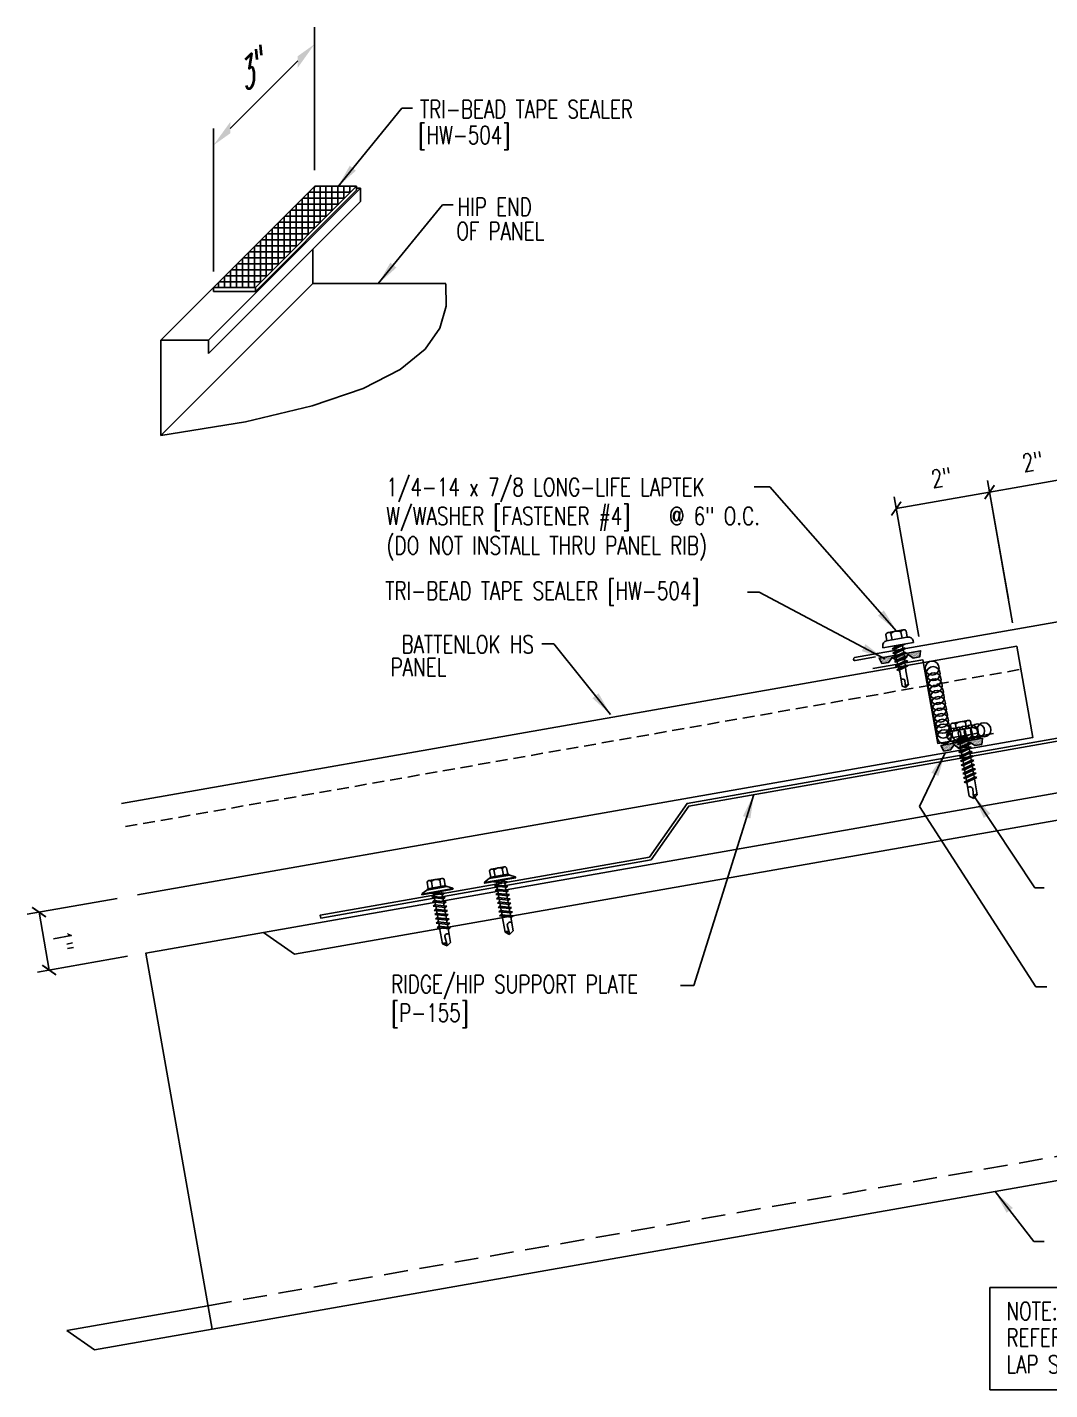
# Model space of a CAD drawing. Header units: inches. Extents: x -0.2 to 45.4, y 9.7 to 38.2.
# Drawn here: x -0.22 to 21.2, y 9.67 to 38.21 of the extents above; entities that cross this region are included whole.
import ezdxf
from ezdxf.enums import TextEntityAlignment as Align

# ---------------------------------------------------------------- set-up
doc = ezdxf.new("R2010")
doc.units = ezdxf.units.IN
doc.header["$MEASUREMENT"] = 0
doc.linetypes.add('HIDDEN', pattern=[0.375, 0.25, -0.125])
doc.linetypes.add('HIDDEN2', pattern=[0.1875, 0.125, -0.0625])
for name, color, linetype in [('CLO', 3, 'Continuous'), ('DIM', 2, 'Continuous'), ('FASTENER', 9, 'Continuous'), ('PANEL', 11, 'Continuous'), ('PURLIN', 1, 'Continuous'), ('SEALANT', 8, 'Continuous'), ('STLA', 12, 'Continuous'), ('TAPE', 8, 'Continuous'), ('TEXT', 2, 'Continuous'), ('TEXT1', 7, 'Continuous'), ('TRIM', 6, 'Continuous')]:
    doc.layers.add(name, color=color, linetype=linetype)
doc.styles.add('ROMANS', font='ROMANS.SHX', dxfattribs={"width": 0.75, "height": 0.5})
doc.styles.add('TEXT', font='SIMPLEX', dxfattribs={"width": 0.75, "height": 6})
doc.styles.add('TEXT1', font='ROMANS.shx', dxfattribs={"width": 0.75, "height": 0.375})
doc.dimstyles.new('DETAIL', dxfattribs={"dimscale": 4, "dimtxt": 0.375, "dimasz": 0.0625, "dimexe": 0.0625, "dimexo": 0.125, "dimgap": 0.0625, "dimtad": 1, "dimdec": 4, "dimzin": 3, "dimdsep": 46, "dimlunit": 4, "dimtxsty": 'TEXT1', "dimblk": 'ARCHTICK', "dimcen": 0.0625, "dimclrd": 7, "dimclre": 7, "dimclrt": 2, "dimadec": 0, "dimazin": 0, "dimtfac": 0.59375, "dimtdec": 4, "dimtmove": 0, "dimatfit": 3, "dimfxl": 0, "dimfrac": 2, "dimtolj": 1, "dimtzin": 3, "dimarcsym": 0})
doc.dimstyles.new('DETAIL$7', dxfattribs={"dimscale": 4, "dimtxt": 6, "dimasz": 0.125, "dimexe": 0.0625, "dimexo": 0.125, "dimgap": 0.0625, "dimtad": 1, "dimdec": 5, "dimzin": 3, "dimdsep": 46, "dimlunit": 4, "dimtxsty": 'TEXT', "dimblk": 'ARCHTICK', "dimcen": 0.0625, "dimclrd": 7, "dimclre": 7, "dimclrt": 2, "dimadec": 0, "dimazin": 0, "dimtfac": 0.666667, "dimtdec": 5, "dimtmove": 0, "dimatfit": 3, "dimfxl": 0, "dimfrac": 2, "dimtolj": 1, "dimtzin": 3, "dimarcsym": 0})

# ---------------------------------------------------------------- blocks, each defined once
blk = doc.blocks.new('*X4')
at = {"color": 0}
for p, q in [((-0.434, 0.135), (-0.434, 0.135)), ((-0.434, 0.123), (-0.434, 0.123)), ((-0.422, 0.141), (-0.422, 0.141)), ((-0.422, 0.129), (-0.422, 0.129)), ((-0.422, 0.117), (-0.422, 0.117)), ((-0.422, 0.105), (-0.422, 0.105)), ((-0.422, 0.094), (-0.422, 0.094)), ((-0.422, 0.082), (-0.422, 0.082)), ((-0.41, 0.135), (-0.41, 0.135)), ((-0.41, 0.123), (-0.41, 0.123)), ((-0.41, 0.111), (-0.41, 0.111)), ((-0.41, 0.1), (-0.41, 0.1)), ((-0.41, 0.088), (-0.41, 0.088)), ((-0.41, 0.076), (-0.41, 0.076)), ((-0.41, 0.064), (-0.41, 0.064)), ((-0.41, 0.053), (-0.41, 0.053)), ((-0.41, 0.041), (-0.41, 0.041)), ((-0.398, 0.141), (-0.398, 0.141)), ((-0.398, 0.129), (-0.398, 0.129)), ((-0.398, 0.117), (-0.398, 0.117)), ((-0.398, 0.105), (-0.398, 0.105)), ((-0.398, 0.094), (-0.398, 0.094)), ((-0.398, 0.082), (-0.398, 0.082)), ((-0.398, 0.07), (-0.398, 0.07)), ((-0.398, 0.059), (-0.398, 0.059)), ((-0.398, 0.047), (-0.398, 0.047)), ((-0.398, 0.035), (-0.398, 0.035)), ((-0.398, 0.023), (-0.398, 0.023)), ((-0.387, 0.135), (-0.387, 0.135)), ((-0.387, 0.123), (-0.387, 0.123)), ((-0.387, 0.111), (-0.387, 0.111)), ((-0.387, 0.1), (-0.387, 0.1)), ((-0.387, 0.088), (-0.387, 0.088)), ((-0.387, 0.076), (-0.387, 0.076)), ((-0.387, 0.064), (-0.387, 0.064)), ((-0.387, 0.053), (-0.387, 0.053)), ((-0.387, 0.041), (-0.387, 0.041)), ((-0.387, 0.029), (-0.387, 0.029)), ((-0.375, 0.141), (-0.375, 0.141)), ((-0.375, 0.129), (-0.375, 0.129)), ((-0.375, 0.117), (-0.375, 0.117)), ((-0.375, 0.105), (-0.375, 0.105)), ((-0.375, 0.094), (-0.375, 0.094)), ((-0.375, 0.082), (-0.375, 0.082)), ((-0.375, 0.07), (-0.375, 0.07)), ((-0.375, 0.059), (-0.375, 0.059)), ((-0.375, 0.047), (-0.375, 0.047)), ((-0.375, 0.035), (-0.375, 0.035)), ((-0.375, 0.023), (-0.375, 0.023)), ((-0.363, 0.135), (-0.363, 0.135)), ((-0.363, 0.123), (-0.363, 0.123)), ((-0.363, 0.111), (-0.363, 0.111)), ((-0.363, 0.1), (-0.363, 0.1)), ((-0.363, 0.088), (-0.363, 0.088)), ((-0.363, 0.076), (-0.363, 0.076)), ((-0.363, 0.064), (-0.363, 0.064)), ((-0.363, 0.053), (-0.363, 0.053)), ((-0.363, 0.041), (-0.363, 0.041)), ((-0.363, 0.029), (-0.363, 0.029)), ((-0.352, 0.141), (-0.352, 0.141)), ((-0.352, 0.129), (-0.352, 0.129)), ((-0.352, 0.117), (-0.352, 0.117)), ((-0.352, 0.105), (-0.352, 0.105)), ((-0.352, 0.094), (-0.352, 0.094)), ((-0.352, 0.082), (-0.352, 0.082)), ((-0.352, 0.07), (-0.352, 0.07)), ((-0.352, 0.059), (-0.352, 0.059)), ((-0.352, 0.047), (-0.352, 0.047)), ((-0.352, 0.035), (-0.352, 0.035)), ((-0.352, 0.023), (-0.352, 0.023)), ((-0.34, 0.135), (-0.34, 0.135)), ((-0.34, 0.123), (-0.34, 0.123)), ((-0.34, 0.111), (-0.34, 0.111)), ((-0.34, 0.1), (-0.34, 0.1)), ((-0.34, 0.088), (-0.34, 0.088)), ((-0.34, 0.076), (-0.34, 0.076)), ((-0.34, 0.064), (-0.34, 0.064)), ((-0.34, 0.053), (-0.34, 0.053)), ((-0.34, 0.041), (-0.34, 0.041)), ((-0.34, 0.029), (-0.34, 0.029)), ((-0.328, 0.141), (-0.328, 0.141)), ((-0.328, 0.129), (-0.328, 0.129)), ((-0.328, 0.117), (-0.328, 0.117)), ((-0.328, 0.105), (-0.328, 0.105)), ((-0.328, 0.094), (-0.328, 0.094)), ((-0.328, 0.082), (-0.328, 0.082)), ((-0.328, 0.07), (-0.328, 0.07)), ((-0.328, 0.059), (-0.328, 0.059)), ((-0.328, 0.047), (-0.328, 0.047)), ((-0.328, 0.035), (-0.328, 0.035)), ((-0.328, 0.023), (-0.328, 0.023)), ((-0.316, 0.135), (-0.316, 0.135)), ((-0.316, 0.123), (-0.316, 0.123)), ((-0.316, 0.111), (-0.316, 0.111)), ((-0.316, 0.1), (-0.316, 0.1)), ((-0.316, 0.088), (-0.316, 0.088)), ((-0.316, 0.076), (-0.316, 0.076)), ((-0.316, 0.064), (-0.316, 0.064)), ((-0.316, 0.053), (-0.316, 0.053)), ((-0.316, 0.041), (-0.316, 0.041)), ((-0.316, 0.029), (-0.316, 0.029)), ((-0.305, 0.141), (-0.305, 0.141)), ((-0.305, 0.129), (-0.305, 0.129)), ((-0.305, 0.117), (-0.305, 0.117)), ((-0.305, 0.105), (-0.305, 0.105)), ((-0.305, 0.094), (-0.305, 0.094)), ((-0.305, 0.082), (-0.305, 0.082)), ((-0.305, 0.07), (-0.305, 0.07)), ((-0.305, 0.059), (-0.305, 0.059)), ((-0.305, 0.047), (-0.305, 0.047)), ((-0.305, 0.035), (-0.305, 0.035)), ((-0.305, 0.023), (-0.305, 0.023)), ((-0.293, 0.135), (-0.293, 0.135)), ((-0.293, 0.123), (-0.293, 0.123)), ((-0.293, 0.111), (-0.293, 0.111)), ((-0.293, 0.1), (-0.293, 0.1)), ((-0.293, 0.088), (-0.293, 0.088)), ((-0.293, 0.076), (-0.293, 0.076)), ((-0.293, 0.064), (-0.293, 0.064)), ((-0.293, 0.053), (-0.293, 0.053)), ((-0.293, 0.041), (-0.293, 0.041)), ((-0.293, 0.029), (-0.293, 0.029)), ((-0.281, 0.141), (-0.281, 0.141)), ((-0.281, 0.129), (-0.281, 0.129)), ((-0.281, 0.117), (-0.281, 0.117)), ((-0.281, 0.105), (-0.281, 0.105)), ((-0.281, 0.094), (-0.281, 0.094)), ((-0.281, 0.082), (-0.281, 0.082)), ((-0.281, 0.07), (-0.281, 0.07)), ((-0.281, 0.059), (-0.281, 0.059)), ((-0.281, 0.047), (-0.281, 0.047)), ((-0.281, 0.035), (-0.281, 0.035)), ((-0.281, 0.023), (-0.281, 0.023)), ((-0.27, 0.135), (-0.27, 0.135)), ((-0.27, 0.123), (-0.27, 0.123)), ((-0.27, 0.111), (-0.27, 0.111)), ((-0.27, 0.1), (-0.27, 0.1)), ((-0.27, 0.088), (-0.27, 0.088)), ((-0.27, 0.076), (-0.27, 0.076)), ((-0.27, 0.064), (-0.27, 0.064)), ((-0.27, 0.053), (-0.27, 0.053)), ((-0.27, 0.041), (-0.27, 0.041)), ((-0.27, 0.029), (-0.27, 0.029)), ((-0.258, 0.141), (-0.258, 0.141)), ((-0.258, 0.129), (-0.258, 0.129)), ((-0.258, 0.117), (-0.258, 0.117)), ((-0.258, 0.105), (-0.258, 0.105)), ((-0.258, 0.094), (-0.258, 0.094)), ((-0.258, 0.082), (-0.258, 0.082)), ((-0.258, 0.07), (-0.258, 0.07)), ((-0.258, 0.059), (-0.258, 0.059)), ((-0.258, 0.047), (-0.258, 0.047)), ((-0.258, 0.035), (-0.258, 0.035)), ((-0.258, 0.023), (-0.258, 0.023)), ((-0.246, 0.135), (-0.246, 0.135)), ((-0.246, 0.123), (-0.246, 0.123)), ((-0.246, 0.111), (-0.246, 0.111)), ((-0.246, 0.1), (-0.246, 0.1)), ((-0.246, 0.088), (-0.246, 0.088)), ((-0.246, 0.076), (-0.246, 0.076)), ((-0.246, 0.064), (-0.246, 0.064)), ((-0.246, 0.053), (-0.246, 0.053)), ((-0.246, 0.041), (-0.246, 0.041)), ((-0.234, 0.141), (-0.234, 0.141)), ((-0.234, 0.129), (-0.234, 0.129)), ((-0.234, 0.117), (-0.234, 0.117)), ((-0.234, 0.105), (-0.234, 0.105)), ((-0.234, 0.094), (-0.234, 0.094)), ((-0.234, 0.082), (-0.234, 0.082)), ((-0.234, 0.07), (-0.234, 0.07)), ((-0.234, 0.059), (-0.234, 0.059)), ((-0.234, 0.047), (-0.234, 0.047)), ((-0.223, 0.135), (-0.223, 0.135)), ((-0.223, 0.123), (-0.223, 0.123)), ((-0.223, 0.111), (-0.223, 0.111)), ((-0.223, 0.1), (-0.223, 0.1)), ((-0.223, 0.088), (-0.223, 0.088)), ((-0.223, 0.076), (-0.223, 0.076)), ((-0.223, 0.064), (-0.223, 0.064)), ((-0.211, 0.141), (-0.211, 0.141)), ((-0.211, 0.129), (-0.211, 0.129)), ((-0.211, 0.117), (-0.211, 0.117)), ((-0.211, 0.105), (-0.211, 0.105)), ((-0.211, 0.094), (-0.211, 0.094)), ((-0.211, 0.082), (-0.211, 0.082)), ((-0.211, 0.07), (-0.211, 0.07)), ((-0.199, 0.135), (-0.199, 0.135)), ((-0.199, 0.123), (-0.199, 0.123)), ((-0.199, 0.111), (-0.199, 0.111)), ((-0.199, 0.1), (-0.199, 0.1)), ((-0.199, 0.088), (-0.199, 0.088)), ((-0.188, 0.141), (-0.188, 0.141)), ((-0.188, 0.129), (-0.188, 0.129)), ((-0.188, 0.117), (-0.188, 0.117)), ((-0.188, 0.105), (-0.188, 0.105)), ((-0.188, 0.094), (-0.188, 0.094)), ((-0.176, 0.135), (-0.176, 0.135)), ((-0.176, 0.123), (-0.176, 0.123)), ((-0.176, 0.111), (-0.176, 0.111)), ((-0.164, 0.141), (-0.164, 0.141)), ((-0.164, 0.129), (-0.164, 0.129)), ((-0.164, 0.117), (-0.164, 0.117)), ((-0.164, 0.105), (-0.164, 0.105)), ((-0.152, 0.135), (-0.152, 0.135)), ((-0.152, 0.123), (-0.152, 0.123)), ((-0.152, 0.111), (-0.152, 0.111)), ((-0.152, 0.1), (-0.152, 0.1)), ((-0.141, 0.141), (-0.141, 0.141)), ((-0.141, 0.129), (-0.141, 0.129)), ((-0.141, 0.117), (-0.141, 0.117)), ((-0.141, 0.105), (-0.141, 0.105)), ((-0.141, 0.094), (-0.141, 0.094)), ((-0.141, 0.082), (-0.141, 0.082)), ((-0.129, 0.135), (-0.129, 0.135)), ((-0.129, 0.123), (-0.129, 0.123)), ((-0.129, 0.111), (-0.129, 0.111)), ((-0.129, 0.1), (-0.129, 0.1)), ((-0.129, 0.088), (-0.129, 0.088)), ((-0.129, 0.076), (-0.129, 0.076)), ((-0.117, 0.141), (-0.117, 0.141)), ((-0.117, 0.129), (-0.117, 0.129)), ((-0.117, 0.117), (-0.117, 0.117)), ((-0.117, 0.105), (-0.117, 0.105)), ((-0.117, 0.094), (-0.117, 0.094)), ((-0.117, 0.082), (-0.117, 0.082)), ((-0.117, 0.07), (-0.117, 0.07)), ((-0.117, 0.059), (-0.117, 0.059)), ((-0.105, 0.135), (-0.105, 0.135)), ((-0.105, 0.123), (-0.105, 0.123)), ((-0.105, 0.111), (-0.105, 0.111)), ((-0.105, 0.1), (-0.105, 0.1)), ((-0.105, 0.088), (-0.105, 0.088)), ((-0.105, 0.076), (-0.105, 0.076)), ((-0.105, 0.064), (-0.105, 0.064)), ((-0.105, 0.053), (-0.105, 0.053)), ((-0.094, 0.141), (-0.094, 0.141)), ((-0.094, 0.129), (-0.094, 0.129)), ((-0.094, 0.117), (-0.094, 0.117)), ((-0.094, 0.105), (-0.094, 0.105)), ((-0.094, 0.094), (-0.094, 0.094)), ((-0.094, 0.082), (-0.094, 0.082)), ((-0.094, 0.07), (-0.094, 0.07)), ((-0.094, 0.059), (-0.094, 0.059)), ((-0.094, 0.047), (-0.094, 0.047)), ((-0.094, 0.035), (-0.094, 0.035)), ((-0.082, 0.135), (-0.082, 0.135)), ((-0.082, 0.123), (-0.082, 0.123)), ((-0.082, 0.111), (-0.082, 0.111)), ((-0.082, 0.1), (-0.082, 0.1)), ((-0.082, 0.088), (-0.082, 0.088)), ((-0.082, 0.076), (-0.082, 0.076)), ((-0.082, 0.064), (-0.082, 0.064)), ((-0.082, 0.053), (-0.082, 0.053)), ((-0.082, 0.041), (-0.082, 0.041)), ((-0.082, 0.029), (-0.082, 0.029)), ((-0.07, 0.141), (-0.07, 0.141)), ((-0.07, 0.129), (-0.07, 0.129)), ((-0.07, 0.117), (-0.07, 0.117)), ((-0.07, 0.105), (-0.07, 0.105)), ((-0.07, 0.094), (-0.07, 0.094)), ((-0.07, 0.082), (-0.07, 0.082)), ((-0.07, 0.07), (-0.07, 0.07)), ((-0.07, 0.059), (-0.07, 0.059)), ((-0.07, 0.047), (-0.07, 0.047)), ((-0.07, 0.035), (-0.07, 0.035)), ((-0.07, 0.023), (-0.07, 0.023)), ((-0.059, 0.135), (-0.059, 0.135)), ((-0.059, 0.123), (-0.059, 0.123)), ((-0.059, 0.111), (-0.059, 0.111)), ((-0.059, 0.1), (-0.059, 0.1)), ((-0.059, 0.088), (-0.059, 0.088)), ((-0.059, 0.076), (-0.059, 0.076)), ((-0.059, 0.064), (-0.059, 0.064)), ((-0.059, 0.053), (-0.059, 0.053)), ((-0.059, 0.041), (-0.059, 0.041)), ((-0.059, 0.029), (-0.059, 0.029)), ((-0.047, 0.141), (-0.047, 0.141)), ((-0.047, 0.129), (-0.047, 0.129)), ((-0.047, 0.117), (-0.047, 0.117)), ((-0.047, 0.105), (-0.047, 0.105)), ((-0.047, 0.094), (-0.047, 0.094)), ((-0.047, 0.082), (-0.047, 0.082)), ((-0.047, 0.07), (-0.047, 0.07)), ((-0.047, 0.059), (-0.047, 0.059)), ((-0.047, 0.047), (-0.047, 0.047)), ((-0.047, 0.035), (-0.047, 0.035)), ((-0.047, 0.023), (-0.047, 0.023)), ((-0.035, 0.135), (-0.035, 0.135)), ((-0.035, 0.123), (-0.035, 0.123)), ((-0.035, 0.111), (-0.035, 0.111)), ((-0.035, 0.1), (-0.035, 0.1)), ((-0.035, 0.088), (-0.035, 0.088)), ((-0.035, 0.076), (-0.035, 0.076)), ((-0.035, 0.064), (-0.035, 0.064)), ((-0.035, 0.053), (-0.035, 0.053)), ((-0.035, 0.041), (-0.035, 0.041)), ((-0.035, 0.029), (-0.035, 0.029)), ((-0.023, 0.141), (-0.023, 0.141)), ((-0.023, 0.129), (-0.023, 0.129)), ((-0.023, 0.117), (-0.023, 0.117)), ((-0.023, 0.105), (-0.023, 0.105)), ((-0.023, 0.094), (-0.023, 0.094)), ((-0.023, 0.082), (-0.023, 0.082)), ((-0.023, 0.07), (-0.023, 0.07)), ((-0.023, 0.059), (-0.023, 0.059)), ((-0.023, 0.047), (-0.023, 0.047)), ((-0.023, 0.035), (-0.023, 0.035)), ((-0.023, 0.023), (-0.023, 0.023)), ((-0.012, 0.135), (-0.012, 0.135)), ((-0.012, 0.123), (-0.012, 0.123)), ((-0.012, 0.111), (-0.012, 0.111)), ((-0.012, 0.1), (-0.012, 0.1)), ((-0.012, 0.088), (-0.012, 0.088)), ((-0.012, 0.076), (-0.012, 0.076)), ((-0.012, 0.064), (-0.012, 0.064)), ((-0.012, 0.053), (-0.012, 0.053)), ((-0.012, 0.041), (-0.012, 0.041)), ((-0.012, 0.029), (-0.012, 0.029)), ((0, 0.141), (0, 0.141)), ((0, 0.129), (0, 0.129)), ((0, 0.117), (0, 0.117)), ((0, 0.105), (0, 0.105)), ((0, 0.094), (0, 0.094)), ((0, 0.082), (0, 0.082)), ((0, 0.07), (0, 0.07)), ((0, 0.059), (0, 0.059)), ((0, 0.047), (0, 0.047)), ((0, 0.035), (0, 0.035)), ((0, 0.023), (0, 0.023)), ((0.012, 0.135), (0.012, 0.135)), ((0.012, 0.123), (0.012, 0.123)), ((0.012, 0.111), (0.012, 0.111)), ((0.012, 0.1), (0.012, 0.1)), ((0.012, 0.088), (0.012, 0.088)), ((0.012, 0.076), (0.012, 0.076)), ((0.012, 0.064), (0.012, 0.064)), ((0.012, 0.053), (0.012, 0.053)), ((0.012, 0.041), (0.012, 0.041)), ((0.012, 0.029), (0.012, 0.029)), ((0.023, 0.141), (0.023, 0.141)), ((0.023, 0.129), (0.023, 0.129)), ((0.023, 0.117), (0.023, 0.117)), ((0.023, 0.105), (0.023, 0.105)), ((0.023, 0.094), (0.023, 0.094)), ((0.023, 0.082), (0.023, 0.082)), ((0.023, 0.07), (0.023, 0.07)), ((0.023, 0.059), (0.023, 0.059)), ((0.023, 0.047), (0.023, 0.047)), ((0.023, 0.035), (0.023, 0.035)), ((0.023, 0.023), (0.023, 0.023)), ((0.035, 0.135), (0.035, 0.135)), ((0.035, 0.123), (0.035, 0.123)), ((0.035, 0.111), (0.035, 0.111)), ((0.035, 0.1), (0.035, 0.1)), ((0.035, 0.088), (0.035, 0.088)), ((0.035, 0.076), (0.035, 0.076)), ((0.035, 0.064), (0.035, 0.064)), ((0.035, 0.053), (0.035, 0.053)), ((0.035, 0.041), (0.035, 0.041)), ((0.035, 0.029), (0.035, 0.029)), ((0.047, 0.141), (0.047, 0.141)), ((0.047, 0.129), (0.047, 0.129)), ((0.047, 0.117), (0.047, 0.117)), ((0.047, 0.105), (0.047, 0.105)), ((0.047, 0.094), (0.047, 0.094)), ((0.047, 0.082), (0.047, 0.082)), ((0.047, 0.07), (0.047, 0.07)), ((0.047, 0.059), (0.047, 0.059)), ((0.047, 0.047), (0.047, 0.047)), ((0.047, 0.035), (0.047, 0.035)), ((0.047, 0.023), (0.047, 0.023)), ((0.059, 0.135), (0.059, 0.135)), ((0.059, 0.123), (0.059, 0.123)), ((0.059, 0.111), (0.059, 0.111)), ((0.059, 0.1), (0.059, 0.1)), ((0.059, 0.088), (0.059, 0.088)), ((0.059, 0.076), (0.059, 0.076)), ((0.059, 0.064), (0.059, 0.064)), ((0.059, 0.053), (0.059, 0.053)), ((0.059, 0.041), (0.059, 0.041)), ((0.059, 0.029), (0.059, 0.029)), ((0.07, 0.141), (0.07, 0.141)), ((0.07, 0.129), (0.07, 0.129)), ((0.07, 0.117), (0.07, 0.117)), ((0.07, 0.105), (0.07, 0.105)), ((0.07, 0.094), (0.07, 0.094)), ((0.07, 0.082), (0.07, 0.082)), ((0.07, 0.07), (0.07, 0.07)), ((0.07, 0.059), (0.07, 0.059)), ((0.07, 0.047), (0.07, 0.047)), ((0.07, 0.035), (0.07, 0.035)), ((0.07, 0.023), (0.07, 0.023)), ((0.082, 0.135), (0.082, 0.135)), ((0.082, 0.123), (0.082, 0.123)), ((0.082, 0.111), (0.082, 0.111)), ((0.082, 0.1), (0.082, 0.1)), ((0.082, 0.088), (0.082, 0.088)), ((0.082, 0.076), (0.082, 0.076)), ((0.082, 0.064), (0.082, 0.064)), ((0.082, 0.053), (0.082, 0.053)), ((0.082, 0.041), (0.082, 0.041)), ((0.082, 0.029), (0.082, 0.029)), ((0.094, 0.141), (0.094, 0.141)), ((0.094, 0.129), (0.094, 0.129)), ((0.094, 0.117), (0.094, 0.117)), ((0.094, 0.105), (0.094, 0.105)), ((0.094, 0.094), (0.094, 0.094)), ((0.094, 0.082), (0.094, 0.082)), ((0.094, 0.07), (0.094, 0.07)), ((0.094, 0.059), (0.094, 0.059)), ((0.094, 0.047), (0.094, 0.047)), ((0.094, 0.035), (0.094, 0.035)), ((0.105, 0.135), (0.105, 0.135)), ((0.105, 0.123), (0.105, 0.123)), ((0.105, 0.111), (0.105, 0.111)), ((0.105, 0.1), (0.105, 0.1)), ((0.105, 0.088), (0.105, 0.088)), ((0.105, 0.076), (0.105, 0.076)), ((0.105, 0.064), (0.105, 0.064)), ((0.105, 0.053), (0.105, 0.053)), ((0.117, 0.141), (0.117, 0.141)), ((0.117, 0.129), (0.117, 0.129)), ((0.117, 0.117), (0.117, 0.117)), ((0.117, 0.105), (0.117, 0.105)), ((0.117, 0.094), (0.117, 0.094)), ((0.117, 0.082), (0.117, 0.082)), ((0.117, 0.07), (0.117, 0.07)), ((0.117, 0.059), (0.117, 0.059)), ((0.129, 0.135), (0.129, 0.135)), ((0.129, 0.123), (0.129, 0.123)), ((0.129, 0.111), (0.129, 0.111)), ((0.129, 0.1), (0.129, 0.1)), ((0.129, 0.088), (0.129, 0.088)), ((0.129, 0.076), (0.129, 0.076)), ((0.141, 0.141), (0.141, 0.141)), ((0.141, 0.129), (0.141, 0.129)), ((0.141, 0.117), (0.141, 0.117)), ((0.141, 0.105), (0.141, 0.105)), ((0.141, 0.094), (0.141, 0.094)), ((0.141, 0.082), (0.141, 0.082)), ((0.152, 0.135), (0.152, 0.135)), ((0.152, 0.123), (0.152, 0.123)), ((0.152, 0.111), (0.152, 0.111)), ((0.152, 0.1), (0.152, 0.1)), ((0.164, 0.141), (0.164, 0.141)), ((0.164, 0.129), (0.164, 0.129)), ((0.164, 0.117), (0.164, 0.117)), ((0.164, 0.105), (0.164, 0.105)), ((0.176, 0.135), (0.176, 0.135)), ((0.176, 0.123), (0.176, 0.123)), ((0.176, 0.111), (0.176, 0.111)), ((0.188, 0.141), (0.188, 0.141)), ((0.188, 0.129), (0.188, 0.129)), ((0.188, 0.117), (0.188, 0.117)), ((0.188, 0.105), (0.188, 0.105)), ((0.188, 0.094), (0.188, 0.094)), ((0.199, 0.135), (0.199, 0.135)), ((0.199, 0.123), (0.199, 0.123)), ((0.199, 0.111), (0.199, 0.111)), ((0.199, 0.1), (0.199, 0.1)), ((0.199, 0.088), (0.199, 0.088)), ((0.211, 0.141), (0.211, 0.141)), ((0.211, 0.129), (0.211, 0.129)), ((0.211, 0.117), (0.211, 0.117)), ((0.211, 0.105), (0.211, 0.105)), ((0.211, 0.094), (0.211, 0.094)), ((0.211, 0.082), (0.211, 0.082)), ((0.211, 0.07), (0.211, 0.07)), ((0.223, 0.135), (0.223, 0.135)), ((0.223, 0.123), (0.223, 0.123)), ((0.223, 0.111), (0.223, 0.111)), ((0.223, 0.1), (0.223, 0.1)), ((0.223, 0.088), (0.223, 0.088)), ((0.223, 0.076), (0.223, 0.076)), ((0.223, 0.064), (0.223, 0.064)), ((0.234, 0.141), (0.234, 0.141)), ((0.234, 0.129), (0.234, 0.129)), ((0.234, 0.117), (0.234, 0.117)), ((0.234, 0.105), (0.234, 0.105)), ((0.234, 0.094), (0.234, 0.094)), ((0.234, 0.082), (0.234, 0.082)), ((0.234, 0.07), (0.234, 0.07)), ((0.234, 0.059), (0.234, 0.059)), ((0.234, 0.047), (0.234, 0.047)), ((0.246, 0.135), (0.246, 0.135)), ((0.246, 0.123), (0.246, 0.123)), ((0.246, 0.111), (0.246, 0.111)), ((0.246, 0.1), (0.246, 0.1)), ((0.246, 0.088), (0.246, 0.088)), ((0.246, 0.076), (0.246, 0.076)), ((0.246, 0.064), (0.246, 0.064)), ((0.246, 0.053), (0.246, 0.053)), ((0.246, 0.041), (0.246, 0.041)), ((0.258, 0.141), (0.258, 0.141)), ((0.258, 0.129), (0.258, 0.129)), ((0.258, 0.117), (0.258, 0.117)), ((0.258, 0.105), (0.258, 0.105)), ((0.258, 0.094), (0.258, 0.094)), ((0.258, 0.082), (0.258, 0.082)), ((0.258, 0.07), (0.258, 0.07)), ((0.258, 0.059), (0.258, 0.059)), ((0.258, 0.047), (0.258, 0.047)), ((0.258, 0.035), (0.258, 0.035)), ((0.258, 0.023), (0.258, 0.023)), ((0.27, 0.135), (0.27, 0.135)), ((0.27, 0.123), (0.27, 0.123)), ((0.27, 0.111), (0.27, 0.111)), ((0.27, 0.1), (0.27, 0.1)), ((0.27, 0.088), (0.27, 0.088)), ((0.27, 0.076), (0.27, 0.076)), ((0.27, 0.064), (0.27, 0.064)), ((0.27, 0.053), (0.27, 0.053)), ((0.27, 0.041), (0.27, 0.041)), ((0.27, 0.029), (0.27, 0.029)), ((0.281, 0.141), (0.281, 0.141)), ((0.281, 0.129), (0.281, 0.129)), ((0.281, 0.117), (0.281, 0.117)), ((0.281, 0.105), (0.281, 0.105)), ((0.281, 0.094), (0.281, 0.094)), ((0.281, 0.082), (0.281, 0.082)), ((0.281, 0.07), (0.281, 0.07)), ((0.281, 0.059), (0.281, 0.059)), ((0.281, 0.047), (0.281, 0.047)), ((0.281, 0.035), (0.281, 0.035)), ((0.281, 0.023), (0.281, 0.023)), ((0.293, 0.135), (0.293, 0.135)), ((0.293, 0.123), (0.293, 0.123)), ((0.293, 0.111), (0.293, 0.111)), ((0.293, 0.1), (0.293, 0.1)), ((0.293, 0.088), (0.293, 0.088)), ((0.293, 0.076), (0.293, 0.076)), ((0.293, 0.064), (0.293, 0.064)), ((0.293, 0.053), (0.293, 0.053)), ((0.293, 0.041), (0.293, 0.041)), ((0.293, 0.029), (0.293, 0.029)), ((0.305, 0.141), (0.305, 0.141)), ((0.305, 0.129), (0.305, 0.129)), ((0.305, 0.117), (0.305, 0.117)), ((0.305, 0.105), (0.305, 0.105)), ((0.305, 0.094), (0.305, 0.094)), ((0.305, 0.082), (0.305, 0.082)), ((0.305, 0.07), (0.305, 0.07)), ((0.305, 0.059), (0.305, 0.059)), ((0.305, 0.047), (0.305, 0.047)), ((0.305, 0.035), (0.305, 0.035)), ((0.305, 0.023), (0.305, 0.023)), ((0.316, 0.135), (0.316, 0.135)), ((0.316, 0.123), (0.316, 0.123)), ((0.316, 0.111), (0.316, 0.111)), ((0.316, 0.1), (0.316, 0.1)), ((0.316, 0.088), (0.316, 0.088)), ((0.316, 0.076), (0.316, 0.076)), ((0.316, 0.064), (0.316, 0.064)), ((0.316, 0.053), (0.316, 0.053)), ((0.316, 0.041), (0.316, 0.041)), ((0.316, 0.029), (0.316, 0.029)), ((0.328, 0.141), (0.328, 0.141)), ((0.328, 0.129), (0.328, 0.129)), ((0.328, 0.117), (0.328, 0.117)), ((0.328, 0.105), (0.328, 0.105)), ((0.328, 0.094), (0.328, 0.094)), ((0.328, 0.082), (0.328, 0.082)), ((0.328, 0.07), (0.328, 0.07)), ((0.328, 0.059), (0.328, 0.059)), ((0.328, 0.047), (0.328, 0.047)), ((0.328, 0.035), (0.328, 0.035)), ((0.328, 0.023), (0.328, 0.023)), ((0.34, 0.135), (0.34, 0.135)), ((0.34, 0.123), (0.34, 0.123)), ((0.34, 0.111), (0.34, 0.111)), ((0.34, 0.1), (0.34, 0.1)), ((0.34, 0.088), (0.34, 0.088)), ((0.34, 0.076), (0.34, 0.076)), ((0.34, 0.064), (0.34, 0.064)), ((0.34, 0.053), (0.34, 0.053)), ((0.34, 0.041), (0.34, 0.041)), ((0.34, 0.029), (0.34, 0.029)), ((0.352, 0.141), (0.352, 0.141)), ((0.352, 0.129), (0.352, 0.129)), ((0.352, 0.117), (0.352, 0.117)), ((0.352, 0.105), (0.352, 0.105)), ((0.352, 0.094), (0.352, 0.094)), ((0.352, 0.082), (0.352, 0.082)), ((0.352, 0.07), (0.352, 0.07)), ((0.352, 0.059), (0.352, 0.059)), ((0.352, 0.047), (0.352, 0.047)), ((0.352, 0.035), (0.352, 0.035)), ((0.352, 0.023), (0.352, 0.023)), ((0.363, 0.135), (0.363, 0.135)), ((0.363, 0.123), (0.363, 0.123)), ((0.363, 0.111), (0.363, 0.111)), ((0.363, 0.1), (0.363, 0.1)), ((0.363, 0.088), (0.363, 0.088)), ((0.363, 0.076), (0.363, 0.076)), ((0.363, 0.064), (0.363, 0.064)), ((0.363, 0.053), (0.363, 0.053)), ((0.363, 0.041), (0.363, 0.041)), ((0.363, 0.029), (0.363, 0.029)), ((0.375, 0.141), (0.375, 0.141)), ((0.375, 0.129), (0.375, 0.129)), ((0.375, 0.117), (0.375, 0.117)), ((0.375, 0.105), (0.375, 0.105)), ((0.375, 0.094), (0.375, 0.094)), ((0.375, 0.082), (0.375, 0.082)), ((0.375, 0.07), (0.375, 0.07)), ((0.375, 0.059), (0.375, 0.059)), ((0.375, 0.047), (0.375, 0.047)), ((0.375, 0.035), (0.375, 0.035)), ((0.375, 0.023), (0.375, 0.023)), ((0.387, 0.135), (0.387, 0.135)), ((0.387, 0.123), (0.387, 0.123)), ((0.387, 0.111), (0.387, 0.111)), ((0.387, 0.1), (0.387, 0.1)), ((0.387, 0.088), (0.387, 0.088)), ((0.387, 0.076), (0.387, 0.076)), ((0.387, 0.064), (0.387, 0.064)), ((0.387, 0.053), (0.387, 0.053)), ((0.387, 0.041), (0.387, 0.041)), ((0.387, 0.029), (0.387, 0.029)), ((0.398, 0.141), (0.398, 0.141)), ((0.398, 0.129), (0.398, 0.129)), ((0.398, 0.117), (0.398, 0.117)), ((0.398, 0.105), (0.398, 0.105)), ((0.398, 0.094), (0.398, 0.094)), ((0.398, 0.082), (0.398, 0.082)), ((0.398, 0.07), (0.398, 0.07)), ((0.398, 0.059), (0.398, 0.059)), ((0.398, 0.047), (0.398, 0.047)), ((0.398, 0.035), (0.398, 0.035)), ((0.398, 0.023), (0.398, 0.023)), ((0.41, 0.135), (0.41, 0.135)), ((0.41, 0.123), (0.41, 0.123)), ((0.41, 0.111), (0.41, 0.111)), ((0.41, 0.1), (0.41, 0.1)), ((0.41, 0.088), (0.41, 0.088)), ((0.41, 0.076), (0.41, 0.076)), ((0.41, 0.064), (0.41, 0.064)), ((0.41, 0.053), (0.41, 0.053)), ((0.41, 0.041), (0.41, 0.041)), ((0.422, 0.141), (0.422, 0.141)), ((0.422, 0.129), (0.422, 0.129)), ((0.422, 0.117), (0.422, 0.117)), ((0.422, 0.105), (0.422, 0.105)), ((0.422, 0.094), (0.422, 0.094)), ((0.422, 0.082), (0.422, 0.082)), ((0.434, 0.135), (0.434, 0.135)), ((0.434, 0.123), (0.434, 0.123))]:
    blk.add_line(p, q, dxfattribs=at)
blk = doc.blocks.new('MB_DBTAP')
at = {"layer": 'TAPE', "color": 9}
blk.add_lwpolyline([(-0.403, 0.018), (-0.442, 0.141), (0.442, 0.141), (0.403, 0.018), (0.26, 0.018), (0.17, 0.109), (0.079, 0.018), (0, 0.018), (-0.079, 0.018), (-0.17, 0.109), (-0.26, 0.018)], close=True, dxfattribs=at)
at = {"layer": 'TAPE', "color": 251}
blk.add_blockref('*X4', (0, 0), dxfattribs=at)
blk = doc.blocks.new('MB_DW4')
at = {"layer": 'FASTENER'}
for p, q in [((-0.217, 0.305), (-0.217, 0.171)), ((-0.163, 0.337), (0.159, 0.337)), ((-0.108, 0.305), (-0.108, 0.171)), ((0.105, 0.305), (0.105, 0.171)), ((0.214, 0.305), (0.214, 0.171)), ((-0.326, 0.071), (-0.326, 0.037)), ((-0.326, 0.037), (0.322, 0.037)), ((-0.226, 0.171), (0.214, 0.171)), ((-0.141, -0.014), (0.037, 0.037)), ((-0.105, -0.034), (0.137, 0.035)), ((-0.088, 0.037), (-0.088, 0.001)), ((-0.088, 0.037), (0.085, 0.037)), ((0.085, 0.037), (0.134, 0.037)), ((0.085, 0.02), (0.085, -0.041)), ((0.137, 0.035), (0.134, 0.037)), ((0.322, 0.071), (0.322, 0.037)), ((-0.105, -0.034), (-0.141, -0.014)), ((-0.141, -0.105), (0.102, -0.036)), ((-0.105, -0.125), (-0.141, -0.105)), ((-0.141, -0.196), (0.102, -0.127)), ((-0.105, -0.216), (-0.141, -0.196)), ((-0.141, -0.287), (0.102, -0.217)), ((-0.105, -0.125), (0.137, -0.056)), ((-0.105, -0.216), (0.137, -0.147)), ((-0.105, -0.307), (0.137, -0.238)), ((-0.088, -0.029), (-0.088, -0.09)), ((-0.088, -0.12), (-0.088, -0.181)), ((-0.084, -0.27), (-0.088, -0.211)), ((0.077, -0.315), (0.082, -0.253)), ((0.084, -0.223), (0.085, -0.211)), ((0.085, -0.071), (0.085, -0.131)), ((0.085, -0.162), (0.085, -0.211)), ((0.137, -0.056), (0.102, -0.036)), ((0.137, -0.147), (0.102, -0.127)), ((0.137, -0.238), (0.102, -0.217)), ((-0.105, -0.307), (-0.141, -0.287)), ((-0.141, -0.378), (0.102, -0.308)), ((-0.105, -0.398), (-0.141, -0.378)), ((-0.122, -0.463), (0.089, -0.403)), ((-0.086, -0.483), (-0.122, -0.463)), ((-0.105, -0.398), (0.137, -0.328)), ((-0.086, -0.483), (0.124, -0.423)), ((-0.078, -0.36), (-0.082, -0.3)), ((-0.071, -0.449), (-0.075, -0.389)), ((-0.066, -0.516), (-0.069, -0.478)), ((-0.066, -0.516), (-0.066, -0.82)), ((0.063, -0.515), (0.068, -0.439)), ((0.063, -0.516), (0.063, -0.82)), ((0.071, -0.408), (0.075, -0.346)), ((0.124, -0.423), (0.089, -0.403)), ((0.137, -0.328), (0.102, -0.308)), ((-0.002, -0.866), (-0.066, -0.82)), ((-0.003, -0.854), (0.009, -0.714)), ((-0.002, -0.866), (0.063, -0.82))]:
    blk.add_line(p, q, dxfattribs=at)
for centre, radius, start, end in [((-0.163, 0.274), 0.0628, 29.8754, 150.1246), ((-0.002, 0.141), 0.196, 56.9974, 123.0026), ((0.159, 0.274), 0.0628, 29.8754, 150.1246), ((-0.226, 0.071), 0.1, 90, 180), ((0.222, 0.071), 0.1, 0, 90), ((0.073, -0.516), 0.01, 175.9484, 180), ((-0.036, -0.723), 0.0461, 11.1445, 130.906), ((0.039, -0.855), 0.0422, 55.4585, 194.8454)]:
    blk.add_arc(centre, radius, start, end, dxfattribs=at)
blk = doc.blocks.new('_ArchTick')
at = {"color": 0, "linetype": 'ByBlock', "const_width": 0.15}
blk.add_lwpolyline([(-0.5, -0.5), (0.5, 0.5)], dxfattribs=at)
blk = doc.blocks.new('*D8')
at = {"layer": 'DEFPOINTS', "color": 0}
for p in [(19.937, 28.473), (20.506, 25.245), (18.54, 24.96)]:
    blk.add_point(p, dxfattribs=at)
at = {"layer": 'DIM', "color": 7, "lineweight": -2}
for p, q in [((20.419, 25.738), (19.893, 28.719)), ((18.453, 25.452), (17.938, 28.374)), ((17.981, 28.128), (19.937, 28.473))]:
    blk.add_line(p, q, dxfattribs=at)
at = {"layer": 'DIM', "color": 7, "lineweight": -2, "xscale": 0.25, "yscale": 0.25, "zscale": 0.25}
for p, rotation in [((19.937, 28.473), 10), ((17.981, 28.128), 190)]:
    blk.add_blockref('_ArchTick', p, dxfattribs=dict(at, rotation=rotation))
at = {"layer": 'DIM', "color": 2, "insert": (18.836, 28.759), "char_height": 0.375, "attachment_point": 5, "rotation": 10, "style": 'TEXT1'}
blk.add_mtext('\\A1; 2"', dxfattribs=at)
blk = doc.blocks.new('FD-F4')
at = {"layer": 'TEXT', "style": 'TEXT1', "width": 0.75}
for s, p in [('1/4-14 x 7/8 LONG-LIFE LAPTEK', (0.0047, -0.0408)), ('W/WASHER [FASTENER #4]', (0.0047, -0.1926))]:
    blk.add_text(s, height=0.09375, dxfattribs=at).set_placement(p)
blk.add_attdef('(QUANTITY)', (1.4847, -0.1926), '', height=0.0938, dxfattribs=at)
at = {"layer": 'TEXT', "style": 'TEXT1', "flags": 1}
for tag, p in [('Color', (0.0624, -0.4349)), ('Calc', (0.0624, -0.4349)), ('Opt1', (0.0624, -0.4349)), ('Opt2', (0.0624, -0.4349)), ('Opt3', (0.0624, -0.4349)), ('Description', (0.0624, -0.4349)), ('Multiple', (0.0624, -0.4349)), ('Part', (0.0624, -0.4349)), ('Spare1', (0.0624, -0.6224)), ('Spare2', (0.0624, -0.6224)), ('Spare3', (0.0624, -0.6224)), ('Spare4', (0.0624, -0.6224)), ('Spare5', (0.0624, -0.6224)), ('Spare6', (0.0624, -0.6224)), ('Spare7', (0.0624, -0.6224)), ('Spare8', (0.0624, -0.6224)), ('Spare9', (0.0624, -0.6224)), ('Spare10', (0.0624, -0.6224))]:
    blk.add_attdef(tag, p, '', height=0.0938, dxfattribs=at)
blk = doc.blocks.new('A$C30686E82')
for p, q in [((-2.715, 0.761), (3.437, 0.761)), ((-2.715, 0.761), (-2.715, -1.379)), ((3.437, 0.761), (3.437, -1.379)), ((-2.715, -1.379), (3.437, -1.379))]:
    blk.add_line(p, q)
at = {"layer": 'TEXT', "style": 'TEXT1', "width": 0.75}
for s, p in [('NOTE:', (-2.368, 0.081)), ('REFERENCE TYPICAL TRIM', (-2.368, -0.477)), ('LAP SECTIONS', (-2.368, -1.035))]:
    blk.add_text(s, height=0.375, dxfattribs=at).set_placement(p)
blk = doc.blocks.new('SD9')
at = {"layer": 'FASTENER'}
for p, q in [((-0.135, 0.302), (0.135, 0.302)), ((-0.217, 0.114), (-0.326, 0.059)), ((-0.326, 0.059), (-0.326, 0.049)), ((-0.326, 0.049), (0.326, 0.049)), ((-0.217, 0.114), (0.217, 0.114)), ((-0.193, 0.137), (0.193, 0.137)), ((-0.193, 0.119), (0.193, 0.119)), ((-0.181, 0.276), (-0.181, 0.137)), ((-0.181, 0.137), (0.181, 0.137)), ((-0.139, -0.016), (0.046, 0.037)), ((-0.104, -0.036), (0.139, 0.033)), ((-0.089, 0.276), (-0.089, 0.137)), ((-0.086, 0.037), (-0.086, -0.001)), ((-0.086, 0.037), (0.086, 0.037)), ((0.086, 0.037), (0.133, 0.037)), ((0.086, 0.018), (0.086, -0.042)), ((0.089, 0.276), (0.089, 0.137)), ((0.139, 0.033), (0.133, 0.037)), ((0.181, 0.276), (0.181, 0.137)), ((0.217, 0.114), (0.326, 0.059)), ((0.326, 0.059), (0.326, 0.049)), ((-0.104, -0.036), (-0.139, -0.016)), ((-0.139, -0.107), (0.104, -0.038)), ((-0.104, -0.127), (-0.139, -0.107)), ((-0.139, -0.198), (0.104, -0.128)), ((-0.104, -0.218), (-0.139, -0.198)), ((-0.139, -0.289), (0.104, -0.219)), ((-0.104, -0.127), (0.139, -0.058)), ((-0.104, -0.218), (0.139, -0.149)), ((-0.104, -0.309), (0.139, -0.239)), ((-0.086, -0.031), (-0.086, -0.092)), ((-0.086, -0.122), (-0.086, -0.183)), ((-0.086, -0.213), (-0.086, -0.274)), ((0.086, -0.073), (0.086, -0.133)), ((0.086, -0.164), (0.086, -0.224)), ((0.086, -0.255), (0.086, -0.315)), ((0.139, -0.058), (0.104, -0.038)), ((0.139, -0.149), (0.104, -0.128)), ((0.139, -0.239), (0.104, -0.219)), ((-0.104, -0.309), (-0.139, -0.289)), ((-0.139, -0.38), (0.104, -0.31)), ((-0.104, -0.4), (-0.139, -0.38)), ((-0.139, -0.47), (0.104, -0.401)), ((-0.104, -0.491), (-0.139, -0.47)), ((-0.139, -0.561), (0.104, -0.492)), ((-0.104, -0.581), (-0.139, -0.561)), ((-0.104, -0.4), (0.139, -0.33)), ((-0.104, -0.491), (0.139, -0.421)), ((-0.104, -0.581), (0.139, -0.512)), ((-0.086, -0.304), (-0.086, -0.364)), ((-0.086, -0.395), (-0.086, -0.455)), ((-0.086, -0.486), (-0.086, -0.546)), ((0.086, -0.345), (0.086, -0.406)), ((0.086, -0.436), (0.086, -0.497)), ((0.086, -0.527), (0.086, -0.588)), ((0.139, -0.33), (0.104, -0.31)), ((0.139, -0.421), (0.104, -0.401)), ((0.139, -0.512), (0.104, -0.492)), ((-0.139, -0.652), (0.104, -0.583)), ((-0.104, -0.672), (-0.139, -0.652)), ((-0.139, -0.743), (0.104, -0.674)), ((-0.104, -0.763), (-0.139, -0.743)), ((-0.104, -0.672), (0.139, -0.603)), ((-0.104, -0.763), (0.139, -0.694)), ((-0.086, -0.577), (-0.086, -0.637)), ((-0.086, -0.667), (-0.086, -0.728)), ((-0.086, -0.758), (-0.086, -1.05)), ((0.086, -0.618), (0.086, -0.679)), ((0.086, -0.709), (0.086, -1.05)), ((0.139, -0.603), (0.104, -0.583)), ((0.139, -0.694), (0.104, -0.674)), ((0, -1.111), (-0.086, -1.05)), ((-0.002, -1.095), (0.014, -0.909)), ((0, -1.111), (0.086, -1.05))]:
    blk.add_line(p, q, dxfattribs=at)
blk.add_lwpolyline([(-0.331, 0.037), (-0.331, 0.049), (0.331, 0.049), (0.331, 0.037)], close=True, dxfattribs=at)
for centre, radius, start, end in [((-0.135, 0.25), 0.0527, 29.8754, 150.1246), ((0, 0.138), 0.164, 56.9974, 123.0026), ((0.135, 0.25), 0.0527, 29.8754, 150.1246), ((-0.193, 0.128), 0.00894, 90, 270), ((0.193, 0.128), 0.00894, 270, 90), ((-0.046, -0.921), 0.0615, 11.1445, 130.906), ((0.054, -1.097), 0.0563, 55.4585, 194.8454)]:
    blk.add_arc(centre, radius, start, end, dxfattribs=at)
blk = doc.blocks.new('fz7')
at = {"layer": 'FASTENER'}
for p, q in [((-0.215, 0.305), (-0.215, 0.171)), ((-0.161, 0.337), (0.161, 0.337)), ((-0.107, 0.305), (-0.107, 0.171)), ((0.107, 0.305), (0.107, 0.171)), ((0.215, 0.305), (0.215, 0.171)), ((-0.324, 0.071), (-0.324, 0.037)), ((-0.324, 0.037), (0.324, 0.037)), ((-0.224, 0.171), (0.215, 0.171)), ((-0.139, -0.016), (0.046, 0.037)), ((-0.104, -0.036), (0.139, 0.033)), ((-0.086, 0.037), (-0.086, -0.001)), ((-0.086, 0.037), (0.086, 0.037)), ((0.086, 0.037), (0.133, 0.037)), ((0.086, 0.018), (0.086, -0.042)), ((0.139, 0.033), (0.133, 0.037)), ((0.324, 0.071), (0.324, 0.037)), ((-0.104, -0.036), (-0.139, -0.016)), ((-0.139, -0.107), (0.104, -0.038)), ((-0.104, -0.127), (-0.139, -0.107)), ((-0.139, -0.198), (0.104, -0.128)), ((-0.104, -0.218), (-0.139, -0.198)), ((-0.139, -0.289), (0.104, -0.219)), ((-0.104, -0.127), (0.139, -0.058)), ((-0.104, -0.218), (0.139, -0.149)), ((-0.104, -0.309), (0.139, -0.239)), ((-0.086, -0.031), (-0.086, -0.092)), ((-0.086, -0.122), (-0.086, -0.183)), ((-0.086, -0.213), (-0.086, -0.274)), ((0.086, -0.073), (0.086, -0.133)), ((0.086, -0.164), (0.086, -0.224)), ((0.086, -0.255), (0.086, -0.315)), ((0.139, -0.058), (0.104, -0.038)), ((0.139, -0.149), (0.104, -0.128)), ((0.139, -0.239), (0.104, -0.219)), ((-0.104, -0.309), (-0.139, -0.289)), ((-0.139, -0.38), (0.104, -0.31)), ((-0.104, -0.4), (-0.139, -0.38)), ((-0.139, -0.47), (0.104, -0.401)), ((-0.104, -0.491), (-0.139, -0.47)), ((-0.139, -0.561), (0.104, -0.492)), ((-0.104, -0.581), (-0.139, -0.561)), ((-0.104, -0.4), (0.139, -0.33)), ((-0.104, -0.491), (0.139, -0.421)), ((-0.104, -0.581), (0.139, -0.512)), ((-0.086, -0.304), (-0.086, -0.364)), ((-0.086, -0.395), (-0.086, -0.455)), ((-0.086, -0.486), (-0.086, -0.546)), ((0.086, -0.345), (0.086, -0.406)), ((0.086, -0.436), (0.086, -0.497)), ((0.086, -0.527), (0.086, -0.588)), ((0.139, -0.33), (0.104, -0.31)), ((0.139, -0.421), (0.104, -0.401)), ((0.139, -0.512), (0.104, -0.492)), ((-0.139, -0.652), (0.104, -0.583)), ((-0.104, -0.672), (-0.139, -0.652)), ((-0.139, -0.743), (0.104, -0.674)), ((-0.104, -0.763), (-0.139, -0.743)), ((-0.139, -0.834), (0.104, -0.765)), ((-0.104, -0.854), (-0.139, -0.834)), ((-0.139, -0.925), (0.104, -0.856)), ((-0.104, -0.672), (0.139, -0.603)), ((-0.104, -0.763), (0.139, -0.694)), ((-0.104, -0.854), (0.139, -0.785)), ((-0.086, -0.577), (-0.086, -0.637)), ((-0.086, -0.667), (-0.086, -0.728)), ((-0.086, -0.758), (-0.086, -0.819)), ((-0.086, -0.849), (-0.086, -0.91)), ((0.086, -0.618), (0.086, -0.679)), ((0.086, -0.709), (0.086, -0.77)), ((0.086, -0.8), (0.086, -0.861)), ((0.139, -0.603), (0.104, -0.583)), ((0.139, -0.694), (0.104, -0.674)), ((0.139, -0.785), (0.104, -0.765)), ((0.139, -0.876), (0.104, -0.856)), ((-0.104, -0.945), (-0.139, -0.925)), ((-0.104, -0.945), (0.139, -0.876)), ((-0.086, -0.94), (-0.086, -1.232)), ((-0.002, -1.277), (0.014, -1.091)), ((0.086, -0.891), (0.086, -1.232)), ((0, -1.293), (-0.086, -1.232)), ((0, -1.293), (0.086, -1.232))]:
    blk.add_line(p, q, dxfattribs=at)
for centre, radius, start, end in [((-0.161, 0.274), 0.0628, 29.8754, 150.1246), ((0, 0.141), 0.196, 56.9974, 123.0026), ((0.161, 0.274), 0.0628, 29.8754, 150.1246), ((-0.224, 0.071), 0.1, 90, 180), ((0.224, 0.071), 0.1, 0, 90), ((-0.046, -1.102), 0.0615, 11.1445, 130.906), ((0.054, -1.278), 0.0563, 55.4585, 194.8454)]:
    blk.add_arc(centre, radius, start, end, dxfattribs=at)
blk = doc.blocks.new('A$C415C3986')
at = {"layer": 'DEFPOINTS', "color": 0, "linetype": 'ByBlock'}
blk.add_point((1.015, 0.946), dxfattribs=at)
at = {"layer": 'DIM', "color": 7, "linetype": 'ByBlock'}
for p, q in [((1.015, -1.693), (1.015, 1.3)), ((-0.753, -0.822), (0.661, 0.593)), ((-1.106, -3.814), (-1.106, -0.822))]:
    blk.add_line(p, q, dxfattribs=at)
for points in [[(0.661, 0.694), (0.661, 0.451), (1.015, 0.946)], [(-0.753, -0.686), (-0.753, -0.923), (-1.106, -1.175)]]:
    blk.add_solid(points, dxfattribs=at)
blk = doc.blocks.new('*D15')
at = {"color": 7, "lineweight": -2}
for p, q in [((22.301, 26.578), (21.861, 29.066)), ((20.332, 26.23), (19.893, 28.719)), ((19.936, 28.473), (21.905, 28.82))]:
    blk.add_line(p, q, dxfattribs=at)
at = {"layer": 'DEFPOINTS', "color": 0}
for p in [(21.905, 28.82), (22.388, 26.085), (20.419, 25.738)]:
    blk.add_point(p, dxfattribs=at)
at = {"color": 7, "lineweight": -2, "xscale": 0.25, "yscale": 0.25, "zscale": 0.25}
for p, rotation in [((21.905, 28.82), 10.01307453151902), ((19.936, 28.473), 190.013074531519)]:
    blk.add_blockref('_ArchTick', p, dxfattribs=dict(at, rotation=rotation))
at = {"color": 2, "insert": (20.838, 29.112), "char_height": 0.375, "attachment_point": 5, "rotation": 10.0131, "style": 'TEXT1'}
blk.add_mtext('\\A1;2"', dxfattribs=at)

msp = doc.modelspace()

# ---------------------------------------------------------------- hatches: boundary and pattern name
at = {"layer": 'SEALANT'}
h = msp.add_hatch(dxfattribs=at)
h.set_pattern_fill('NET', color=256, style=0)
h.set_pattern_definition([(0, (-0.961, -0.87012), (0, 0.125), []), (90, (-0.961, -0.87012), (-0.125, 8e-18), [])])
h.paths.add_polyline_path([(3.68435, 32.75917), (4.55935, 32.75917), (6.68067, 34.88049), (5.80567, 34.88049)])

# ---------------------------------------------------------------- linework, layer by layer
at = {"color": 7}
for p, q in [((1.66867, 19.96372), (-0.2174, 19.63231)), ((0.24191, 18.46287), (0.02883, 19.67558)), ((1.88166, 18.751), (-0.00441, 18.41959))]:
    msp.add_line(p, q, dxfattribs=at)
msp.add_line((20.90394, 18.11234), (21.1332, 18.11234))
at = {"layer": 'CLO'}
msp.add_lwpolyline([(20.02074, 23.41568), (18.85128, 23.20948), (18.53984, 24.96003), (17.49349, 24.77553)], dxfattribs=at)
at = {"layer": 'PANEL'}
for p, q in [((2.57866, 31.65699), (5.76064, 34.83897)), ((3.57866, 31.65699), (6.76064, 34.83897)), ((5.76064, 34.83897), (5.76416, 34.83897)), ((6.68067, 34.83897), (6.76064, 34.83897)), ((6.76064, 34.83897), (6.76064, 34.55814)), ((3.57866, 31.37616), (6.76064, 34.55814)), ((5.76064, 32.83897), (5.76064, 33.55814)), ((5.76064, 32.83897), (5.76064, 33.55814)), ((2.57866, 29.65699), (5.76064, 32.83897)), ((5.76064, 32.83897), (8.55213, 32.83897)), ((2.57866, 29.65699), (2.57866, 31.65699)), ((2.57866, 31.65699), (3.57866, 31.65699)), ((3.57866, 31.65699), (3.57866, 31.37616))]:
    msp.add_line(p, q, dxfattribs=at)
at = {"layer": 'PANEL', "color": 251, "linetype": 'HIDDEN2', "ltscale": 2}
msp.add_line((1.84138, 21.4662), (20.59102, 24.76127), dxfattribs=at)
at = {"layer": 'PANEL'}
for points in [[(2.57866, 29.65699), (4.35228, 29.94804), (5.75272, 30.27946), (6.81986, 30.6462), (7.59358, 31.04323), (8.11379, 31.46553), (8.42036, 31.90805), (8.55318, 32.36576), (8.55214, 32.83363)], [(2.09301, 20.03997), (20.84272, 23.33461), (20.50585, 25.24513), (1.75621, 21.95006)]]:
    msp.add_lwpolyline(points, dxfattribs=at)
at = {"layer": 'PURLIN'}
for p, q in [((23.01771, 22.4654), (4.73145, 19.25119)), ((23.01771, 21.89408), (5.38272, 18.79443)), ((23.01771, 14.34342), (3.65226, 10.93949)), ((0.61099, 10.91324), (3.56564, 11.43292))]:
    msp.add_line(p, q, dxfattribs=at)
at = {"layer": 'PURLIN', "linetype": 'HIDDEN', "ltscale": 2}
msp.add_line((3.56566, 11.4328), (22.93109, 14.83684), dxfattribs=at)
at = {"layer": 'PURLIN'}
msp.add_lwpolyline([(5.38263, 18.7945), (4.73134, 19.25126), (2.26899, 18.81899), (3.65226, 10.93949), (1.18991, 10.50722), (0.61099, 10.91324)], dxfattribs=at)
at = {"layer": 'SEALANT'}
for centre in [(18.73373, 24.78753), (18.75418, 24.67154), (18.77674, 24.5436), (18.7989, 24.41793), (18.82221, 24.28576), (18.8421, 24.17295), (18.86458, 24.04546), (18.88615, 23.92312), (18.90721, 23.80365), (18.92759, 23.68812), (18.94879, 23.56789), (18.9662, 23.46914), (18.98733, 23.34928), (19.19037, 23.38508), (19.29619, 23.40374), (19.42624, 23.42667), (19.55224, 23.44889), (19.68557, 23.4724), (19.81987, 23.49608)]:
    msp.add_circle(centre, 0.14629, dxfattribs=at)
at = {"layer": 'STLA'}
msp.add_lwpolyline([(23.01771, 23.55146), (13.63684, 21.89736), (12.84817, 20.77102), (5.92902, 19.55099), (5.91817, 19.61254), (12.81182, 20.82808), (13.60049, 21.95441), (23.01771, 23.61492), (32.43494, 21.95441), (33.22361, 20.82808), (40.11726, 19.61254), (40.10641, 19.55099), (33.18726, 20.77102), (32.39859, 21.89736), (23.01771, 23.55146)], close=True, dxfattribs=at)
at = {"layer": 'TAPE'}
for p, q in [((3.68435, 32.75917), (5.80567, 34.88049)), ((4.55935, 32.75917), (6.68067, 34.88049)), ((5.80567, 34.88049), (6.68067, 34.88049)), ((6.68067, 34.88049), (6.68067, 34.79409)), ((4.55935, 32.67276), (6.68067, 34.79409)), ((3.68435, 32.75917), (4.55935, 32.75917)), ((3.68435, 32.67276), (3.68435, 32.75917)), ((3.68435, 32.67276), (4.55935, 32.67276)), ((4.55935, 32.75917), (4.55935, 32.67276))]:
    msp.add_line(p, q, dxfattribs=at)
for p in [(5.80087, 34.86337), (3.67955, 32.74205)]:
    msp.add_point(p, dxfattribs=at)
at = {"layer": 'TRIM'}
for p, q in [((23.01771, 26.0482), (17.10887, 25.00631)), ((17.12126, 24.94442), (17.54778, 25.01963))]:
    msp.add_line(p, q, dxfattribs=at)
msp.add_arc((17.11583, 24.9752), 0.03125, 100, 280, dxfattribs=at)

# ---------------------------------------------------------------- block references
at = {"color": 7, "xscale": 0.25, "yscale": 0.25, "zscale": 0.25}
for p, rotation in [((0.02883, 19.67558), 99.96581688923992), ((0.24182, 18.46286), 279.9658168892399)]:
    msp.add_blockref('_ArchTick', p, dxfattribs=dict(at, rotation=rotation))
msp.add_blockref('A$C30686E82', (22.65664, 11.05133))
at = {"layer": 'FASTENER'}
for name, p, rotation in [('MB_DW4', (18.03086, 25.23031), 10), ('fz7', (19.38089, 23.33207), 9.999999999999948)]:
    msp.add_blockref(name, p, dxfattribs=dict(at, rotation=rotation))
at = {"layer": 'FASTENER', "xscale": -1, "rotation": 10.00000000000212}
for p in [(9.69223, 20.30278), (8.38126, 20.06158)]:
    msp.add_blockref('SD9', p, dxfattribs=at)
at = {"layer": 'TAPE', "rotation": 9.999999999999895}
for p in [(18.08179, 24.93393), (19.37796, 23.10193)]:
    msp.add_blockref('MB_DBTAP', p, dxfattribs=at)
at = {"layer": 'TEXT'}
msp.add_blockref('A$C415C3986', (4.78586, 36.90999), dxfattribs=at)
at = {"layer": 'TEXT', "xscale": 4, "yscale": 4, "zscale": 4}
msp.add_blockref('FD-F4', (7.28333, 28.5546), dxfattribs=at).add_auto_attribs({'(QUANTITY)': '@ 6" O.C.'})

# ---------------------------------------------------------------- texts
at = {"color": 2, "insert": (0.53446, 19.06828), "char_height": 0.375, "attachment_point": 5, "rotation": 279.965817, "style": 'TEXT1'}
msp.add_mtext('\\A1;1"', dxfattribs=at)
at = {"layer": 'TEXT', "style": 'TEXT1', "width": 0.75}
for s, p in [('TRI-BEAD TAPE SEALER', (8.00877, 36.30708)), ('[HW-504]', (7.97242, 35.7636)), ('HIP END ', (8.7941, 34.25908)), ('OF PANEL', (8.76845, 33.75306)), ('(DO NOT INSTALL THRU PANEL RIB)', (7.30692, 27.16867)), ('TRI-BEAD TAPE SEALER [HW-504]', (7.28041, 26.21965)), ('RIDGE/HIP SUPPORT PLATE', (7.40317, 17.98009)), ('[P-155]', (7.40317, 17.38009))]:
    msp.add_text(s, height=0.375, dxfattribs=at).set_placement(p)
for s, p in [('BATTENLOK HS', (10.39358, 25.09813)), ('PANEL', (8.56274, 24.61977))]:
    msp.add_text(s, height=0.375, dxfattribs=at).set_placement(p, align=Align.RIGHT)
at = {"layer": 'TEXT1', "color": 2, "style": 'ROMANS', "oblique": 40, "width": 0.75}
msp.add_text('3"', height=0.5, rotation=45, dxfattribs=at).set_placement((4.35298, 36.82906))

# ---------------------------------------------------------------- dimensions: what is measured, and where the dimension line sits
dim = msp.add_aligned_dim(p1=(20.41902, 25.73754), p2=(22.38787, 26.08516), distance=2.77738, dimstyle='DETAIL')
dim.commit()
dim.dimension.update_dxf_attribs({"geometry": '*D15', "text_midpoint": (20.83826, 29.11244)})
at = {"layer": 'DIM'}
dim = msp.add_linear_dim(base=(19.93674, 28.47273), p1=(18.53984, 24.96003), p2=(20.50585, 25.24513), angle=10, text=' 2"', dimstyle='DETAIL', dxfattribs=at)
dim.commit()
dim.dimension.update_dxf_attribs({"geometry": '*D8', "text_midpoint": (18.91784, 28.29307), "dimtype": 160})

# ---------------------------------------------------------------- leaders
for points in [[(17.99027, 25.56397), (15.33667, 28.58476), (15.00783, 28.58476)], [(17.74033, 24.98082), (15.11141, 26.3794), (14.86934, 26.3794)], [(11.99556, 23.81822), (10.81291, 25.2983), (10.55874, 25.2983)], [(19.00618, 23.0119), (18.46947, 21.88732), (20.90394, 18.11234)], [(14.99903, 22.13755), (13.74469, 18.14186), (13.46041, 18.14186)], [(19.60751, 22.1102), (20.88211, 20.18531), (21.07861, 20.18531)], [(20.05039, 13.82184), (20.86371, 12.77917), (21.07933, 12.77917)]]:
    msp.add_leader(points, dimstyle='DETAIL$7')
at = {"layer": 'TEXT'}
for points in [[(6.28554, 34.86947), (7.62791, 36.51773), (7.85167, 36.51773)], [(7.13478, 32.83897), (8.47714, 34.48723), (8.70091, 34.48723)]]:
    msp.add_leader(points, dimstyle='DETAIL$7', override={"dimgap": 0.0625, "dimtad": 0}, dxfattribs=at)

doc.saveas('drawing.dxf')
